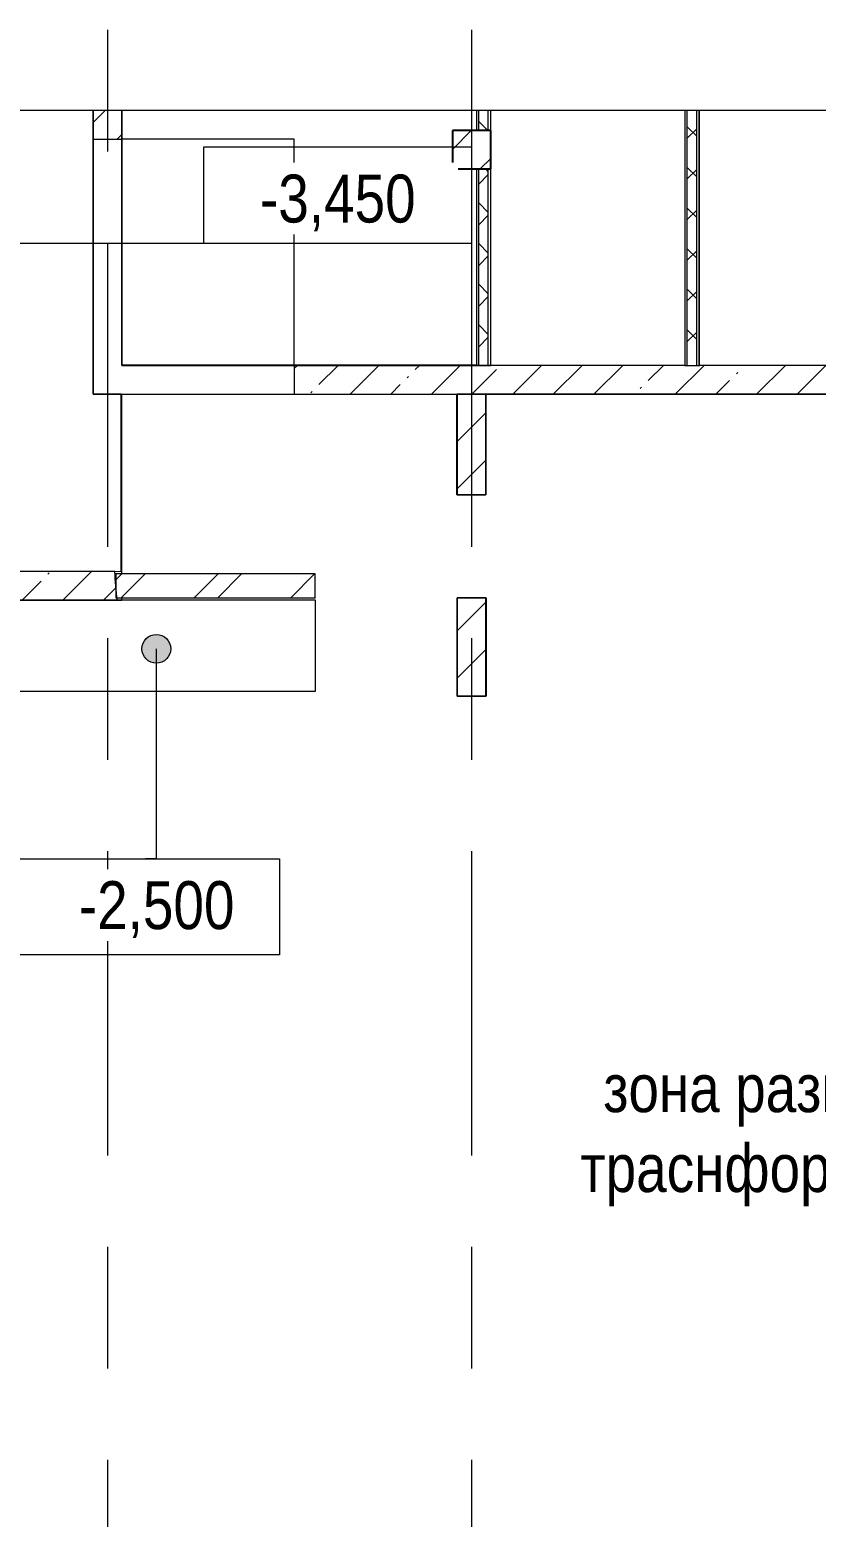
# Model space of a CAD drawing. Header units: millimetres. Extents: x 46431 to 216095, y -43515 to 31605.
# Drawn here: x 191614 to 199822, y -5752 to 9770 of the extents above; entities that cross this region are included whole.
import ezdxf

# ---------------------------------------------------------------- set-up
doc = ezdxf.new("R2010")
doc.units = ezdxf.units.MM
doc.linetypes.add('Осевые', pattern=[6350, 1270, -952.5, 3175, -952.5])
for name, color, linetype, lineweight in [('Высотные отметки', 7, 'Continuous', 9), ('Колонны', 7, 'Continuous', 9), ('Колонны-1', 7, 'Continuous', 25), ('Общие ребра', 7, 'Continuous', 9), ('Оси-2', 7, 'Осевые', 9), ('Перекрытия', 7, 'Continuous', 9), ('Перекрытия-1', 7, 'Continuous', 18), ('Стены', 7, 'Continuous', 9), ('Стены-1', 7, 'Continuous', 18), ('Текстовые примечания', 7, 'Continuous', 9), ('Штриховка разреза-3', 7, 'Continuous', 9), ('Элементы узлов', 7, 'Continuous', 9)]:
    doc.layers.add(name, color=color, linetype=linetype, lineweight=lineweight)
doc.styles.add('Arial Narrow', font='Arial Narrow.ttf', dxfattribs={"height": 500})
pattern_1 = [(45, (85893.1, 0), (-424.264, 424.264), [600, -100, 20, -100]), (45, (85893.1, 424), (-424.264, 424.264), [])]
pattern_2 = [(45, (85893.1, 0), (-212.132, 212.132), []), (135, (85893.1, 0), (-212.132, -212.132), [])]

# ---------------------------------------------------------------- blocks, each defined once
blk = doc.blocks.new('Колонна 30 - Колонна 40-55-736183-Фрагмент плана на отм_ -3_500')
at = {"layer": 'Колонны'}
h = blk.add_hatch(dxfattribs=at)
h.set_pattern_fill('FP_31', color=256, style=0, pattern_type=2)
h.set_pattern_definition([(45, (-32400, 15200), (-493.914, 493.914), []), (45, (-31906.1, 15200), (-493.914, 493.914), [873.125, -174.625, 6.706, -167.919])])
h.paths.add_polyline_path([(78132, 23517), (78132, 23917), (77732, 23917), (77732, 23517)], flags=0)
at = {"layer": 'Колонны-1'}
for p, q in [((78132, 23917), (77732, 23917)), ((77732, 23917), (77732, 23517)), ((78132, 23517), (78132, 23917)), ((77732, 23517), (78132, 23517))]:
    blk.add_line(p, q, dxfattribs=at)
blk = doc.blocks.new('Линия разрыва1 - М 200-5815359-Фрагмент плана на отм_ -3_500')
at = {"layer": 'Элементы узлов'}
blk.add_line((24175, 0), (90, 0), dxfattribs=at)
blk = doc.blocks.new('Высотные отметки - Высотная отметка - Рамка_14мм длина-4459141-Фрагмент плана на отм_ -3_500')
at = {"layer": 'Высотные отметки'}
for p, q in [((7, 5), (-7, 5)), ((-7, 5), (-7, 0)), ((7, 0), (7, 5)), ((-7, 0), (7, 0))]:
    blk.add_line(p, q, dxfattribs=at)

msp = doc.modelspace()

# ---------------------------------------------------------------- hatches: boundary and pattern name
at = {"layer": 'Высотные отметки'}
h = msp.add_hatch(color=256, dxfattribs=at)
edge = h.paths.add_edge_path(flags=0)
edge.add_arc((192935, 3310.1), 150, 0, 360)
at = {"layer": 'Штриховка разреза-3'}
h = msp.add_hatch(dxfattribs=at)
h.set_pattern_fill('FP_4', color=256, style=0, pattern_type=2)
h.set_pattern_definition(pattern_1)
h.paths.add_polyline_path([(192574.7, 8627.1), (192574.7, 8927.1), (192274.7, 8927.1), (192274.7, 8627.1)], flags=0)
h = msp.add_hatch(dxfattribs=at)
h.set_pattern_fill('FP_1', color=256, style=0, pattern_type=2)
h.set_pattern_definition(pattern_2)
h.paths.add_polyline_path([(196399.7, 8717.1), (196399.7, 8927.1), (196299.7, 8927.1), (196299.7, 8717.1)], flags=0)
h = msp.add_hatch(dxfattribs=at)
h.set_pattern_fill('FP_1', color=256, style=0, pattern_type=2)
h.set_pattern_definition(pattern_2)
h.paths.add_polyline_path([(198574.7, 6267.1), (198574.7, 8927.1), (198474.7, 8927.1), (198474.7, 6267.1)], flags=0)
h = msp.add_hatch(dxfattribs=at)
h.set_pattern_fill('FP_1', color=256, style=0, pattern_type=2)
h.set_pattern_definition(pattern_2)
h.paths.add_polyline_path([(196399.7, 6267.1), (196399.7, 8317.1), (196299.7, 8317.1), (196299.7, 6267.1)], flags=0)
h = msp.add_hatch(dxfattribs=at)
h.set_pattern_fill('FP_4', color=256, style=0, pattern_type=2)
h.set_pattern_definition(pattern_1)
h.paths.add_polyline_path([(214674.7, 5967.1), (214674.7, 6267.1), (194374.7, 6267.1), (194374.7, 5967.1), (209792.6, 5967.1)], flags=0)
h = msp.add_hatch(dxfattribs=at)
h.set_pattern_fill('FP_8', color=256, style=0, pattern_type=2)
h.set_pattern_definition([(45, (85893.1, 0), (-493.914, 493.914), []), (45, (86387, 0), (-493.914, 493.914), [873.125, -174.625, 6.706, -167.919])])
h.paths.add_polyline_path([(196074.7, 2817.1), (196374.7, 2817.1), (196374.7, 3842.1), (196074.7, 3842.1), (196074.7, 2846.1)], flags=0)
h.paths.add_polyline_path([(196374.7, 4917.1), (196374.7, 5967.1), (196074.7, 5967.1), (196074.7, 4917.1)], flags=0)
h = msp.add_hatch(dxfattribs=at)
h.set_pattern_fill('FP_4', color=256, style=0, pattern_type=2)
h.set_pattern_definition(pattern_1)
h.paths.add_polyline_path([(192525.7, 3817.1), (192500.7, 4117.1), (191474.7, 4117.1), (191474.7, 3817.1), (191483.1, 3817.1)], flags=0)
h.paths.add_polyline_path([(190374.7, 3817.1), (190474.7, 3817.1), (190474.7, 4117.1), (190374.7, 4117.1)], flags=0)
h = msp.add_hatch(dxfattribs=at)
h.set_pattern_fill('FP_3', color=256, style=0, pattern_type=2)
h.set_pattern_definition([(45, (85893.1, 0), (-502.8943, 502.8943), []), (45, (85893.1, 762), (-502.8943, 502.8943), [])])
h.paths.add_polyline_path([(194592.7, 3842.1), (194592.7, 4092.1), (192512.7, 4092.1), (192512.7, 3842.1), (194534.7, 3842.1)], flags=0)

# ---------------------------------------------------------------- linework, layer by layer
at = {"layer": 'Высотные отметки'}
for p, q in [((191423.6, 7544.1), (194825.8, 7544.1)), ((194825.8, 7544.1), (194825.8, 7544.1)), ((192935, 3310.1), (192935, 1117.5)), ((192935, 1117.5), (192821.6, 1117.5))]:
    msp.add_line(p, q, dxfattribs=at)
msp.add_circle((192935, 3310.1), 150, dxfattribs=at)
at = {"layer": 'Общие ребра'}
for p, q in [((196299.7, 8717.1), (196299.7, 8927.1)), ((196399.7, 8717.1), (196399.7, 8927.1)), ((198474.7, 6267.1), (198474.7, 8927.1)), ((198574.7, 6267.1), (198574.7, 8927.1)), ((196299.7, 6267.1), (196299.7, 8317.1)), ((196399.7, 6267.1), (196399.7, 8317.1)), ((196274.7, 6267.1), (194374.7, 6267.1)), ((194374.7, 6267.1), (196274.7, 6267.1)), ((198449.7, 6267.1), (198474.7, 6267.1)), ((198474.7, 6267.1), (198574.7, 6267.1)), ((198574.7, 6267.1), (198599.7, 6267.1)), ((194374.7, 5967.1), (196072.7, 5967.1)), ((196074.7, 5967.1), (196074.7, 4917.1)), ((196374.7, 5967.1), (196074.7, 5967.1)), ((196074.7, 5967.1), (196374.7, 5967.1)), ((191474.7, 3817.1), (192525.7, 3817.1)), ((196074.7, 3842.1), (196074.7, 2817.1))]:
    msp.add_line(p, q, dxfattribs=at)
at = {"layer": 'Оси-2'}
for p, q in [((192424.7, 9769.9), (192424.7, -19674.5)), ((196224.7, 9769.9), (196224.7, -19674.5))]:
    msp.add_line(p, q, dxfattribs=at)
at = {"layer": 'Перекрытия'}
for p, q in [((192274.7, 5967.1), (192274.7, 8927.1)), ((192569.3, 5967.1), (192274.7, 5967.1)), ((192569.3, 4117.1), (192569.3, 5967.1)), ((192574.7, 4092.1), (192574.7, 5967.1)), ((196072.7, 5965.1), (192574.7, 5965.1)), ((196072.7, 4917.1), (196072.7, 5965.1)), ((202674.7, 5967.1), (196374.7, 5967.1)), ((196374.7, 5967.1), (196374.7, 4917.1)), ((196374.7, 4917.1), (196072.7, 4917.1)), ((191603.2, 4119.1), (192569.3, 4117.1)), ((194594.7, 3817.1), (191474.7, 3817.1)), ((192525.7, 3817.1), (192574.7, 3817.1)), ((192574.7, 3817.1), (192574.7, 3842.1)), ((194594.7, 2867.1), (194594.7, 3817.1)), ((196074.7, 2817.1), (196074.7, 3842.1)), ((196074.7, 3842.1), (196376.7, 3842.1)), ((196376.7, 3842.1), (196376.7, 2817.1)), ((190376.7, 2867.1), (194594.7, 2867.1)), ((196376.7, 2817.1), (196074.7, 2817.1))]:
    msp.add_line(p, q, dxfattribs=at)
at = {"layer": 'Перекрытия-1'}
for p, q in [((192274.7, 8627.1), (192274.7, 5967.1)), ((194374.7, 8627.1), (192574.7, 8627.1)), ((194374.7, 6267.1), (194374.7, 8627.1)), ((192274.7, 5967.1), (194374.7, 5967.1))]:
    msp.add_line(p, q, dxfattribs=at)
at = {"layer": 'Стены'}
for p, q in [((192274.7, 8627.1), (192574.7, 8627.1)), ((194374.7, 6267.1), (194374.7, 5967.1))]:
    msp.add_line(p, q, dxfattribs=at)
at = {"layer": 'Стены-1'}
for p, q in [((192274.7, 8927.1), (192274.7, 8627.1)), ((192574.7, 8627.1), (192574.7, 8927.1)), ((192574.7, 8927.1), (192574.7, 6267.1)), ((192576.7, 6269.1), (192576.7, 8927.1)), ((196274.7, 8927.1), (196274.7, 8717.1)), ((196424.7, 8717.1), (196424.7, 8927.1)), ((198449.7, 8927.1), (198449.7, 6267.1)), ((198599.7, 6267.1), (198599.7, 8927.1)), ((198599.7, 8927.1), (198599.7, 6267.1)), ((198601.7, 6269.1), (198601.7, 8927.1)), ((196274.7, 8717.1), (196424.7, 8717.1)), ((196274.7, 8317.1), (196274.7, 6267.1)), ((196424.7, 8317.1), (196274.7, 8317.1)), ((196424.7, 6267.1), (196424.7, 8317.1)), ((192574.7, 6267.1), (192576.7, 6267.1)), ((196272.7, 6269.1), (192576.7, 6269.1)), ((192576.7, 6267.1), (194374.7, 6267.1)), ((196274.7, 6267.1), (196274.7, 6269.1)), ((198449.7, 6267.1), (196274.7, 6267.1)), ((196274.7, 6267.1), (196424.7, 6267.1)), ((202129.7, 6267.1), (198599.7, 6267.1)), ((198599.7, 6267.1), (198601.7, 6267.1)), ((196072.7, 5967.1), (196074.7, 5967.1)), ((196374.7, 4917.1), (196374.7, 5967.1)), ((196374.7, 5967.1), (202674.7, 5967.1)), ((196074.7, 4917.1), (196374.7, 4917.1)), ((192500.7, 4117.1), (191474.7, 4117.1)), ((194592.7, 4092.1), (192512.7, 4092.1)), ((192512.7, 4092.1), (192512.7, 3842.1)), ((194592.7, 3842.1), (194592.7, 4092.1)), ((192512.7, 3842.1), (194592.7, 3842.1)), ((196374.7, 3842.1), (196074.7, 3842.1)), ((196374.7, 2817.1), (196374.7, 3842.1)), ((196074.7, 2817.1), (196374.7, 2817.1))]:
    msp.add_line(p, q, dxfattribs=at)
msp.add_arc((101698.7, -3607.9), 91130, 4.673469, 4.862742, dxfattribs=at)

# ---------------------------------------------------------------- block references
at = {"layer": 'Высотные отметки', "xscale": 199.9999999999999, "yscale": 199.9999999999999, "zscale": 199.9999999999999}
msp.add_blockref('Высотные отметки - Высотная отметка - Рамка_14мм длина-4459141-Фрагмент плана на отм_ -3_500', (194825.8, 7544.1), dxfattribs=at)
at = {"layer": 'Высотные отметки', "extrusion": (0, 0, -1), "xscale": 199.9999999999999, "yscale": 199.9999999999999, "zscale": 199.9999999999999, "rotation": 180}
msp.add_blockref('Высотные отметки - Высотная отметка - Рамка_14мм длина-4459141-Фрагмент плана на отм_ -3_500', (-192821.6, 1117.5), dxfattribs=at)
at = {"layer": 'Колонны'}
msp.add_blockref('Колонна 30 - Колонна 40-55-736183-Фрагмент плана на отм_ -3_500', (118293.1, -15200), dxfattribs=at)
at = {"layer": 'Элементы узлов'}
msp.add_blockref('Линия разрыва1 - М 200-5815359-Фрагмент плана на отм_ -3_500', (191299.7, 8927.1), dxfattribs=at)

# ---------------------------------------------------------------- texts
at = {"layer": 'Текстовые примечания', "char_height": 500, "attachment_point": 1, "style": 'Arial Narrow'}
for s, insert, width in [('\\fArial Narrow|b0|i0|c204|p34|; ', (198816.7, -1024.8), 192.405), ('зона', (197599.6, -1024.8), 1475.105), ('размещения', (198975.5, -1024.8), 4072.573), ('траснформации', (197361.5, -1858.3), 5210.969)]:
    msp.add_mtext(s, dxfattribs=dict(at, insert=insert, width=width))

# ---------------------------------------------------------------- next in the draw order: texts
at = {"layer": 'Высотные отметки', "char_height": 500, "width": 1940.404, "attachment_point": 1, "line_spacing_factor": 0.974696, "style": 'Arial Narrow', "bg_fill": 3, "box_fill_scale": 1.25, "bg_fill_color": 256, "bg_fill_true_color": 13158600, "bg_fill_transparency": 0}
for s, insert in [('-3,450', (194017.3, 8258.4)), ('-2,500', (192126.5, 885))]:
    msp.add_mtext(s, dxfattribs=dict(at, insert=insert))

doc.saveas('drawing.dxf')
